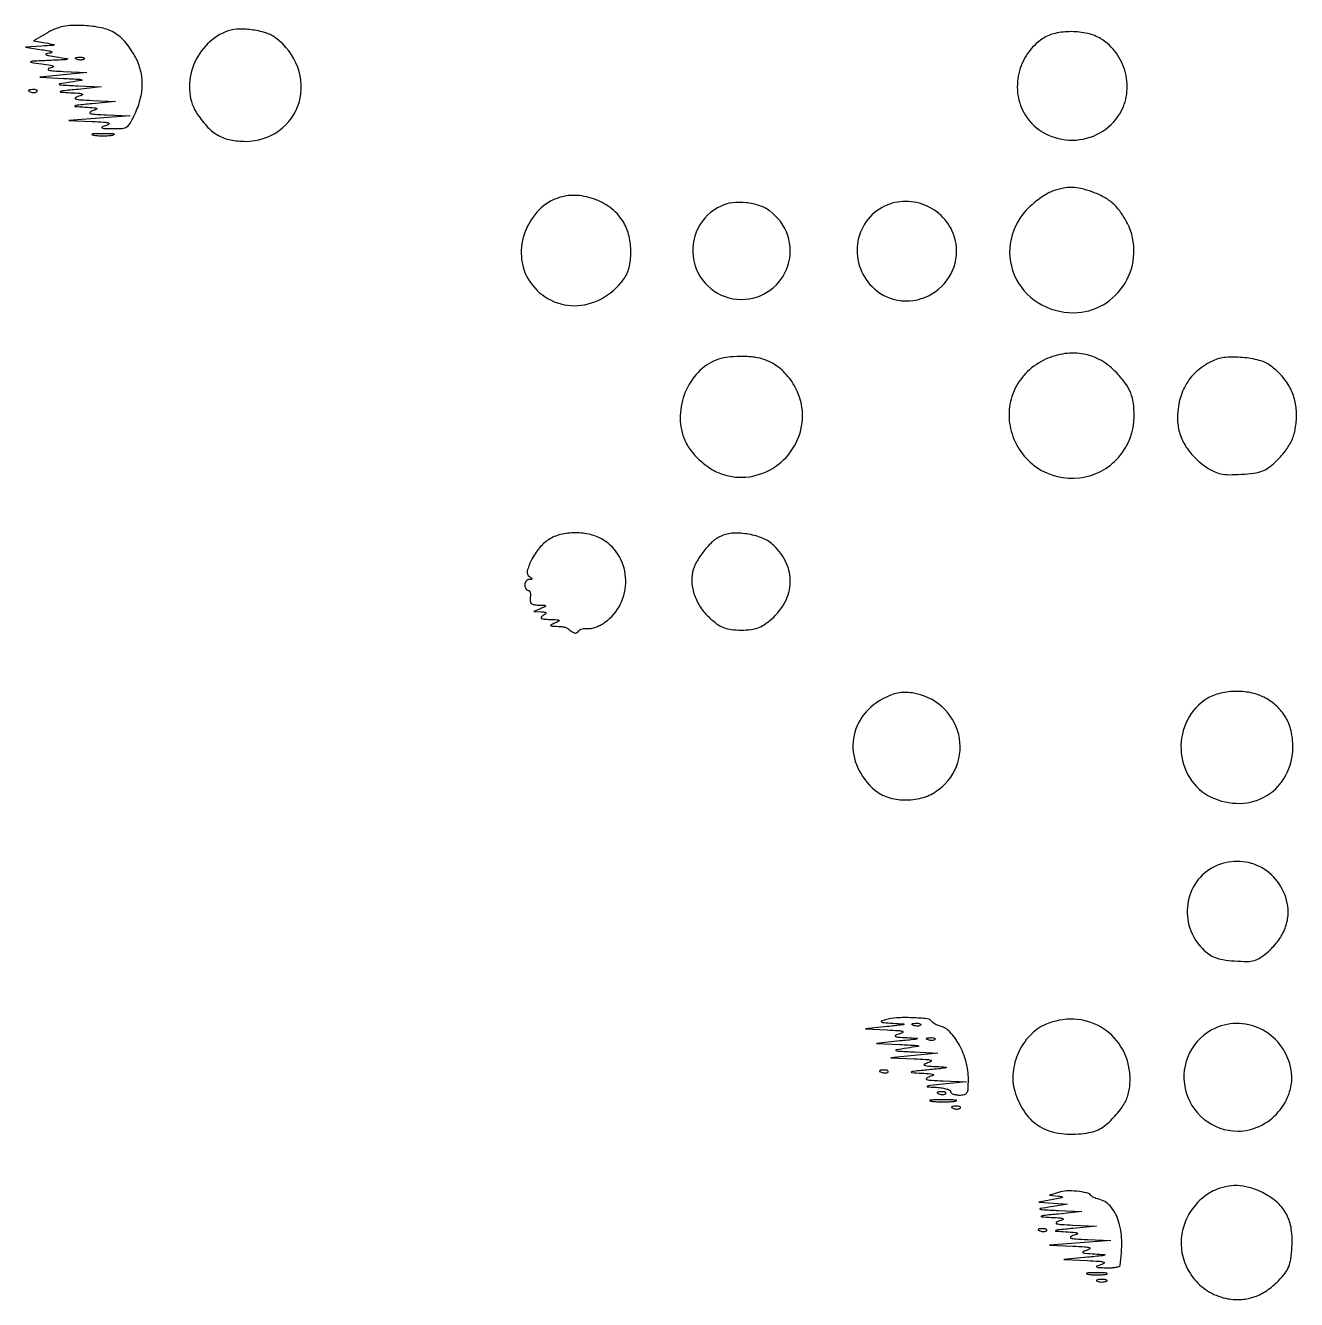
# Model space of a CAD drawing. Extents: x 235 to 2115, y 206 to 2450.
# Drawn here: x 655.5 to 1008, y 852.3 to 1205.7 of the extents above; entities that cross this region are included whole.
import ezdxf

# ---------------------------------------------------------------- set-up
doc = ezdxf.new("R2010")
doc.units = 0

msp = doc.modelspace()

# ---------------------------------------------------------------- linework, layer by layer
for points in [[(661.592489, 1203.717753), (657.684977, 1201.5), (661.092489, 1200.881641, -0.002098), (663.410995, 1200.450849, -0.635512), (663.44755, 1200.308072, -0.156995), (663.133924, 1200.183625, -0.000937), (660, 1199.981448), (655.5, 1199.699613), (660, 1199, -0.006533), (662.023647, 1198.658249, -0.070939), (662.806875, 1198.39695, -0.666586), (662.791901, 1198.179472, -0.05169), (662, 1198, 0.05169), (661.208099, 1197.820528, 0.666586), (661.193125, 1197.60305, 0.070939), (661.976353, 1197.341751, 0.006533), (664, 1197, -0.002036), (667.077599, 1196.508684, -0.727418), (667.101511, 1196.351143, -0.104055), (666.596136, 1196.218712, -0.000685), (662, 1196, 0.000714), (657.480422, 1195.784669, 0.098697), (656.958017, 1195.653616, 0.739737), (656.980566, 1195.499792, 0.002138), (660, 1195.052202, -0.004571), (662.458499, 1194.67553, -0.096357), (663.15022, 1194.420449, -0.633324), (663.12331, 1194.16199, -0.028808), (662, 1193.838578, 0.326134), (661.782362, 1193.589207, 0.37711), (661.963588, 1193.342832, 0.034355), (663.443877, 1193.124141, 0.007631), (666, 1192.963583), (672.5, 1192.654802), (666, 1192), (659.5, 1191.345198), (666, 1191.022405, -0.000682), (670.612723, 1190.787029, -0.105444), (671.114742, 1190.652159, -0.724026), (671.08989, 1190.493224, -0.002028), (668, 1190, 0.002028), (664.91011, 1189.506776, 0.724026), (664.885258, 1189.347841, 0.105444), (665.387277, 1189.212971, 0.000682), (670, 1188.977595), (676.5, 1188.654802), (670, 1188, 0.000918), (665.805483, 1187.569666, 0.082684), (665.20669, 1187.404548, 0.774315), (665.233812, 1187.256364, 0.002894), (668, 1187.072919, -0.003807), (670.592515, 1186.896236, -0.104561), (671.244599, 1186.705882, -0.632153), (671.232173, 1186.452736, -0.021094), (670, 1186, 0.113017), (669.361199, 1185.621401, 0.585729), (669.439566, 1185.313226, 0.050043), (670.775812, 1185.09476, 0.005048), (674, 1184.927081), (680.5, 1184.654802), (674, 1184, 0.000918), (669.805483, 1183.569666, 0.082684), (669.20669, 1183.404548, 0.774315), (669.233812, 1183.256364, 0.002894), (672, 1183.072919, -0.003807), (674.592515, 1182.896236, -0.104561), (675.244599, 1182.705882, -0.632153), (675.232173, 1182.452736, -0.021094), (674, 1182, 0.112155), (673.355859, 1181.619716, 0.5858), (673.433549, 1181.309928, 0.05033), (674.767726, 1181.088209, 0.005034), (678, 1180.913377), (684.5, 1180.627394), (676, 1180), (667.5, 1179.372606), (674, 1179.086623, -0.005034), (677.232274, 1178.911791, -0.05033), (678.566451, 1178.690072, -0.5858), (678.644141, 1178.380284, -0.112155), (678, 1178, 0.015708), (676.727314, 1177.547872, 0.643723), (676.715293, 1177.326032, 0.111336), (677.287871, 1177.17416, 0.003481), (679.725007, 1177.09968, 0.024648), (682.326283, 1177.16654, 0.133933), (683.643019, 1177.634192, 0.117436), (684.626976, 1178.734908, 0.017048), (685.975007, 1181.445136, 0.048147), (687.432482, 1185.68304, 0.062619), (687.882475, 1189.759298, 0.065623), (687.307151, 1193.666822, 0.060625), (685.73355, 1197.405983, 0.045538), (683.057388, 1201.231233, 0.084159), (680.167332, 1203.672425, 0.081863), (676.577592, 1205.065245, 0.041122), (671.739229, 1205.671046, 0.017241), (668.42451, 1205.697176, 0.040918), (665.974328, 1205.430564, 0.048035), (663.847079, 1204.804617, 0.033526)], [(711.000513, 1203.929999, 0.109609), (705.380893, 1199.951164, 0.102997), (701.817586, 1193.884714, 0.106537), (701.041139, 1187.075864, 0.125364), (703.25, 1180.989831, 0.040437), (706.097932, 1177.456586, 0.075432), (708.99309, 1175.205111, 0.079126), (712.327498, 1173.978599, 0.048676), (716.5, 1173.571429, 0.15625), (725.842211, 1176.56393, 0.168363), (731.367146, 1184.348731, 0.161944), (731.000374, 1194.128582, 0.144694), (724.864236, 1202.268013, 0.085922), (722.024549, 1203.696224, 0.043845), (718.105709, 1204.518988, 0.043841), (714.102048, 1204.645886, 0.08566)], [(937.605025, 1202.07832, 0.098314), (933.39217, 1197.92032, 0.092712), (930.978788, 1192.383645, 0.093523), (930.741003, 1186.391222, 0.102241), (932.738622, 1180.929194, 0.133185), (938.306181, 1175.72588, 0.125312), (945.873806, 1173.894325, 0.124313), (953.442831, 1175.901536, 0.129896), (959.005402, 1181.24086, 0.105194), (960.905566, 1186.64847, 0.09422), (960.550988, 1192.591591, 0.093404), (958.030995, 1198.032478, 0.101158), (953.75914, 1202.005402, 0.082156), (950.085606, 1203.487945, 0.053834), (945.539413, 1203.999613, 0.054415), (941.062057, 1203.531337, 0.092744)], [(671.729167, 1196.395833, -0.126455), (671.402231, 1196.202593, -0.060344), (670.916927, 1196.123424, -0.05415), (670.359369, 1196.160852, -0.051402), (669.8125, 1196.316886, -0.054073), (669.395823, 1196.538436, -0.470617), (669.37858, 1196.720685, -0.168741), (669.670344, 1196.862007, -0.018894), (670.416667, 1196.921053, -0.028489), (671.112848, 1196.910055, -0.077125), (671.592839, 1196.799335, -0.208169), (671.77538, 1196.614691, -0.296942)], [(656.8125, 1187.316886, 0.051402), (657.359369, 1187.160852, 0.05415), (657.916927, 1187.123424, 0.060344), (658.402231, 1187.202593, 0.126455), (658.729167, 1187.395833, 0.296942), (658.77538, 1187.614691, 0.208169), (658.592839, 1187.799335, 0.077125), (658.112848, 1187.910055, 0.028489), (657.416667, 1187.921053, 0.018894), (656.670344, 1187.862007, 0.168741), (656.37858, 1187.720685, 0.470617), (656.395823, 1187.538436, 0.054073)], [(674.25, 1175.283746, 0.023547), (675.502218, 1175.153981, 0.014044), (677, 1175.111902, 0.014044), (678.497782, 1175.153981, 0.023547), (679.75, 1175.283746, 0.124239), (680.112409, 1175.435926, 0.664672), (680.076563, 1175.577962, 0.03126), (678.97062, 1175.675363, 0.006336), (677, 1175.700336, 0.006336), (675.02938, 1175.675363, 0.03126), (673.923437, 1175.577962, 0.664672), (673.887591, 1175.435926, 0.124239)], [(940.5, 1159.799886, 0.046835), (939.094396, 1159.158706, 0.019012), (937.309256, 1158.040543, 0.018614), (935.467835, 1156.684274, 0.022529), (933.850659, 1155.274176, 0.147559), (928.83648, 1146.427544, 0.156909), (929.716936, 1136.52074, 0.154087), (936.244251, 1128.860114, 0.141733), (946.217881, 1126.01645, 0.131897), (954.346481, 1128.232208, 0.125972), (960.439813, 1134.248381, 0.125205), (962.915767, 1142.484347, 0.129424), (961.10641, 1150.789838, 0.03573), (959.198646, 1153.948456, 0.056567), (957.097233, 1156.307097, 0.057767), (954.554774, 1158.101496, 0.039171), (951.316196, 1159.551188, 0.025692), (948.22144, 1160.478781, 0.054265), (945.740495, 1160.806699, 0.057376), (943.336066, 1160.585745, 0.032036)], [(803.619302, 1157.996788, 0.123361), (797.918257, 1154.530296, 0.104558), (794.100245, 1148.582055, 0.104652), (793.01866, 1141.602192, 0.123806), (794.994598, 1135.24086, 0.125799), (800.448769, 1129.92043, 0.131475), (807.695949, 1127.982799, 0.125429), (815.207443, 1129.898811, 0.108905), (821.35036, 1135.246058, 0.100174), (822.876011, 1138.504491, 0.058726), (823.397355, 1142.79572, 0.057029), (822.902845, 1147.258619, 0.076223), (821.406923, 1151.042953, 0.091801), (818.184273, 1154.779529, 0.075985), (813.627765, 1157.414775, 0.07611), (808.499703, 1158.565507, 0.092676)], [(848.415186, 1155.630829, 0.173101), (841.963737, 1149.405044, 0.169789), (840.846734, 1140.444711, 0.169798), (845.556563, 1132.740986, 0.173116), (854, 1129.727273, 0.156609), (862.023282, 1132.303497, 0.160683), (866.946897, 1139.045529, 0.160003), (866.903423, 1147.41675, 0.155272), (861.913425, 1154.252152, 0.078856), (858.992867, 1155.753129, 0.053943), (855.338462, 1156.530379, 0.053879), (851.596577, 1156.50842, 0.077976)], [(893.077265, 1155.23427, 0.127351), (888.218596, 1150.63855, 0.124451), (886.147456, 1144.222285, 0.122461), (887.362459, 1137.511099, 0.120952), (891.581468, 1132.114577, 0.165457), (899.575458, 1129.299635, 0.157472), (907.814924, 1131.864192, 0.157041), (913.012969, 1138.771412, 0.164554), (913.075948, 1147.269875, 0.110981), (909.956576, 1152.475758, 0.108147), (904.88339, 1155.905331, 0.108673), (898.862565, 1156.892395, 0.113041)], [(847.020563, 1112.883964, 0.110517), (842.022621, 1109.466353, 0.089536), (838.496444, 1103.992632, 0.08794), (837.064593, 1097.536964, 0.101186), (838.061334, 1091.3151, 0.070238), (839.84527, 1088.055682, 0.049753), (842.662554, 1084.973029, 0.049349), (846.065804, 1082.479634, 0.065266), (849.59635, 1080.973024, 0.119314), (857.220561, 1080.702344, 0.11395), (864.270734, 1083.926649, 0.113202), (869.226622, 1089.937554, 0.116535), (871, 1097.442976, 0.076166), (870.254783, 1102.306674, 0.070968), (868.081773, 1106.854109, 0.072123), (864.764581, 1110.549863, 0.083481), (860.6849, 1112.933388, 0.060473), (857.683339, 1113.672302, 0.031059), (853.810606, 1113.899039, 0.031066), (849.956564, 1113.645348, 0.063031)], [(938.421401, 1113.103669, 0.0844), (933.379553, 1109.693277, 0.090539), (929.892558, 1104.881406, 0.090988), (928.342042, 1099.168646, 0.086246), (928.874988, 1093.163384, 0.179677), (935.98167, 1083.127132, 0.182031), (947.871908, 1080.230308, 0.183647), (958.643015, 1085.898109, 0.181903), (962.98355, 1097.315741, 0.033209), (962.75436, 1100.950195, 0.063753), (962.014098, 1103.770306, 0.061739), (960.568457, 1106.370873, 0.029347), (958.127814, 1109.331906, 0.073916), (953.875185, 1112.737202, 0.084834), (949.007204, 1114.560487, 0.083873), (943.764287, 1114.674574, 0.070297)], [(984.840568, 1112.71078, 0.066914), (980.593532, 1109.994777, 0.079582), (977.49771, 1106.38845, 0.0777), (975.632995, 1101.921503, 0.060164), (975, 1096.680002, 0.069531), (975.528389, 1092.898711, 0.064786), (977.076621, 1089.307781, 0.060624), (979.605408, 1086.033004, 0.048898), (983.023797, 1083.186192, 0.035079), (985.125874, 1081.964211, 0.063965), (987.001687, 1081.324448, 0.050685), (989.257466, 1081.098916, 0.014971), (992.732652, 1081.208684, 0.01644), (996.173945, 1081.534489, 0.054042), (998.389875, 1082.065621, 0.067451), (1000.16881, 1082.987068, 0.036904), (1002.071929, 1084.546288, 0.036394), (1004.876616, 1087.631112, 0.061225), (1006.681889, 1090.623627, 0.063311), (1007.671441, 1093.891151, 0.041927), (1008, 1097.802457, 0.05938), (1007.537199, 1101.685637, 0.063233), (1006.175823, 1105.263965, 0.061104), (1003.913764, 1108.487463, 0.049871), (1000.791471, 1111.322341, 0.097202), (997.66037, 1112.810711, 0.040801), (993.040931, 1113.595979, 0.040827), (988.31859, 1113.620616, 0.089977)], [(800.569125, 1063.05477, 0.075204), (797.994124, 1060.736666, 0.051994), (795.829368, 1057.460009, 0.056495), (794.639293, 1054.364831, 0.325658), (795.245354, 1052.827201, -0.012731), (795.887879, 1052.395926, -0.241663), (795.99624, 1052.187761, -0.386968), (795.87243, 1052.050168, -0.021849), (795.25, 1052.015313, 0.118755), (794.773192, 1051.894248, 0.099323), (794.367188, 1051.563873, 0.09112), (794.094491, 1051.07407, 0.081749), (794, 1050.5, 0.060958), (794.070191, 1049.926405, 0.079542), (794.276884, 1049.440625, 0.097434), (794.583084, 1049.115406, 0.156575), (794.942582, 1049, -0.225267), (795.271577, 1048.843853, -0.103545), (795.495139, 1048.4125, -0.071728), (795.578739, 1047.766004, -0.043938), (795.5, 1047, 0.065409), (795.44013, 1045.997016, 0.194525), (795.737196, 1045.390214, 0.145205), (796.448709, 1045.052734, 0.03211), (797.807418, 1044.929715, -0.004253), (799.453175, 1044.872744, -0.225571), (799.724661, 1044.729042, -0.474551), (799.674087, 1044.527543, -0.008217), (798.5, 1044), (796.5, 1043.140571), (798.5, 1043.054972, -0.012419), (799.587018, 1042.981367, -0.264887), (799.841797, 1042.803173, -0.356269), (799.777422, 1042.542271, -0.017666), (799, 1042, 0.090492), (798.511627, 1041.541163, 0.459069), (798.58449, 1041.222315, 0.104797), (799.282292, 1041.024254, 0.01082), (801, 1040.945028, -0.005778), (802.917208, 1040.875962, -0.129373), (803.442528, 1040.710647, -0.568935), (803.436068, 1040.461556, -0.026126), (802.5, 1040, 0.005675), (801.347994, 1039.489401, 0.223503), (801.172505, 1039.282091, 0.467319), (801.278423, 1039.131074, 0.011173), (802.25, 1039.070285, -0.008797), (804.144502, 1038.960783, -0.052481), (805.117022, 1038.783618, -0.074344), (805.877569, 1038.431611, -0.027716), (806.826215, 1037.729265, 0.046225), (807.463025, 1037.293283, 0.120493), (807.994666, 1037.14722, 0.158275), (808.442635, 1037.278781, 0.099855), (808.826215, 1037.672662, -0.120121), (809.225279, 1038.050891, -0.060123), (809.869693, 1038.322891, -0.054519), (810.643212, 1038.455967, -0.053492), (811.432315, 1038.420085, 0.090107), (812.371586, 1038.445833, 0.034854), (813.62914, 1038.803114, 0.033105), (814.970825, 1039.390531, 0.034992), (816.197404, 1040.140564, 0.124446), (820.526518, 1045.2346, 0.120183), (821.987254, 1051.842388, 0.121779), (820.237999, 1058.313237, 0.129941), (815.701451, 1063.040484, 0.079335), (812.202445, 1064.475538, 0.057545), (808.01289, 1064.963328, 0.058232), (803.883984, 1064.48477, 0.088)], [(848.418438, 1064.08551, 0.08582), (846.094263, 1062.569834, 0.038804), (843.62322, 1059.885939, 0.038741), (841.563657, 1056.804045, 0.074002), (840.506022, 1054.027417, 0.081812), (840.330403, 1050.713357, 0.065958), (841.186307, 1047.246533, 0.062052), (842.989688, 1043.927462, 0.057213), (845.595852, 1041.049985, 0.028979), (847.614854, 1039.474624, 0.064218), (849.346977, 1038.58079, 0.06186), (851.289878, 1038.136987, 0.025257), (854, 1038, 0.025363), (856.718783, 1038.138004, 0.062411), (858.663893, 1038.585428, 0.064283), (860.40441, 1039.489664, 0.028258), (862.452849, 1041.092745, 0.090806), (866.200084, 1045.830866, 0.11552), (867.618233, 1051.204764, 0.11637), (866.499658, 1056.619753, 0.09312), (863.023636, 1061.477355, 0.093049), (860.095228, 1063.389349, 0.054088), (856.05275, 1064.572755, 0.054045), (851.845027, 1064.862402, 0.092108)], [(893.105336, 1018.795644, 0.117535), (887.459942, 1013.801635, 0.133466), (885.007528, 1007.02402, 0.13022), (886.29947, 999.808133, 0.109217), (891.040808, 993.619116, 0.099208), (894.677864, 991.623975, 0.070995), (899.269364, 990.872563, 0.069146), (904.014747, 991.43325, 0.083512), (908.102117, 993.269933, 0.152272), (913.693855, 1000.190131, 0.154949), (914.311742, 1009.009664, 0.152152), (909.715552, 1016.686035, 0.146233), (901.5, 1020.542754, 0.035766), (899.322878, 1020.710708, 0.05272), (897.416694, 1020.519739, 0.047744), (895.459668, 1019.913057, 0.023562)], [(983.24086, 1019.005402, 0.139675), (977.745687, 1013.055835, 0.127767), (975.970476, 1004.887696, 0.129216), (978.398643, 996.958367, 0.144382), (984.340064, 991.642919, 0.116227), (992.327655, 989.926634, 0.133086), (999.80475, 992.112209, 0.135199), (1005.074722, 997.734872, 0.12166), (1006.992524, 1005.5, 0.02729), (1006.864243, 1007.848596, 0.031755), (1006.480211, 1010.051177, 0.033987), (1005.855281, 1012.042754, 0.043909), (1005.005402, 1013.75914, 0.063433), (1002.518031, 1016.871653, 0.069653), (999.400711, 1019.148333, 0.067732), (995.700888, 1020.526007, 0.055356), (991.5, 1020.992524, 0.02729), (989.151404, 1020.864243, 0.031755), (986.948823, 1020.480211, 0.033987), (984.957246, 1019.855281, 0.043909)], [(985.163886, 972.310621, 0.125539), (980.259126, 968.115315, 0.117948), (977.820647, 961.985628, 0.115736), (978.399442, 955.321608, 0.117617), (981.883169, 949.655292, 0.036577), (983.71863, 948.070383, 0.067616), (985.440872, 947.120266, 0.055984), (987.566539, 946.561046, 0.0183), (990.793326, 946.208568, 0.014978), (994.347318, 946.058311, 0.073319), (996.335044, 946.326429, 0.085644), (998.012348, 947.139405, 0.024589), (1000.280326, 948.941267, 0.055587), (1002.986974, 951.910282, 0.06445), (1004.817313, 955.265297, 0.068566), (1005.656249, 958.788227, 0.077685), (1005.454357, 962.253462, 0.108573), (1002.699293, 968.267816, 0.116719), (997.734601, 972.386737, 0.117952), (991.494429, 973.817251, 0.11256)], [(894, 929.906589, 0.024552), (892.861107, 929.523118, 0.653066), (892.851578, 929.284209, 0.094651), (893.534651, 929.098934, 0.004172), (896, 928.931572, -0.001437), (899.078462, 928.739498, -0.729365), (899.110532, 928.611382, -0.111259), (898.703406, 928.470043, -0.000589), (894.5, 928), (888.5, 927.336215), (894.5, 927.068428, -0.004885), (897.560442, 926.901859, -0.058099), (898.726318, 926.689451, -0.620723), (898.775605, 926.390658, -0.078487), (898, 926, 0.021094), (896.767827, 925.547264, 0.632153), (896.755401, 925.294118, 0.104561), (897.407485, 925.103764, 0.003807), (900, 924.927081, -0.002894), (902.766188, 924.743636, -0.774315), (902.79331, 924.595452, -0.082684), (902.194517, 924.430334, -0.000918), (898, 924), (891.5, 923.345198), (898, 923.022405, -0.000682), (902.612723, 922.787029, -0.105444), (903.114742, 922.652159, -0.724026), (903.08989, 922.493224, -0.002028), (900, 922, 0.002028), (896.91011, 921.506776, 0.724026), (896.885258, 921.347841, 0.105444), (897.387277, 921.212971, 0.000682), (902, 920.977595), (908.5, 920.654802), (902, 920), (895.5, 919.345198), (902, 919.072919, -0.005048), (905.224188, 918.90524, -0.050043), (906.560434, 918.686774, -0.585729), (906.638801, 918.378599, -0.113017), (906, 918, 0.021094), (904.767827, 917.547264, 0.632153), (904.755401, 917.294118, 0.104561), (905.407485, 917.103764, 0.003807), (908, 916.927081, -0.002894), (910.766188, 916.743636, -0.774315), (910.79331, 916.595452, -0.082684), (910.194517, 916.430334, -0.000918), (906, 916, 0.000918), (901.805483, 915.569666, 0.082684), (901.20669, 915.404548, 0.774315), (901.233812, 915.256364, 0.002894), (904, 915.072919, -0.003807), (906.592515, 914.896236, -0.104561), (907.244599, 914.705882, -0.632153), (907.232173, 914.452736, -0.021094), (906, 914, 0.113017), (905.361199, 913.621401, 0.585729), (905.439566, 913.313226, 0.050043), (906.775812, 913.09476, 0.005048), (910, 912.927081), (916.5, 912.654802), (910, 912, 0.001662), (906.416828, 911.626998, 0.061411), (905.618037, 911.440205, 0.809579), (905.640164, 911.286195, 0.0066), (907.75, 911.172599, -0.022139), (909.378732, 911.034051, -0.035033), (910.751562, 910.756951, -0.038904), (911.742879, 910.398485, -0.294619), (912, 910, 0.226478), (912.182831, 909.617064, 0.074992), (912.734375, 909.29375, 0.057076), (913.542644, 909.073116, 0.038131), (914.5, 909, 0.057051), (915.900581, 909.160331, 0.207253), (916.605061, 909.681217, 0.118057), (916.929548, 910.767108, 0.013838), (917, 913.312171, 0.065536), (916.364491, 918.139895, 0.058164), (914.493622, 922.851742, 0.063536), (911.867932, 926.521382, 0.152262), (908.99657, 928.16781, -0.042734), (908.374809, 928.362765, -0.034105), (907.744227, 928.673181, -0.035199), (907.196912, 929.044412, -0.069947), (906.83484, 929.421743, 0.214397), (905.550587, 930.162695, 0.015787), (901.396565, 930.451152, 0.022538), (897.100253, 930.419744, 0.055885)], [(938.415186, 928.578588, 0.101143), (934.091782, 925.542392, 0.081393), (930.903547, 920.826917, 0.081235), (929.382696, 915.331221, 0.100072), (929.868352, 910.045066, 0.071316), (932.439656, 904.489668, 0.10147), (936.246847, 900.626692, 0.100331), (941.301934, 898.546239, 0.0684), (947.527175, 898.210696, 0.021799), (950.437316, 898.580299, 0.051174), (952.545488, 899.1687, 0.058723), (954.310653, 900.114186, 0.037784), (956.111403, 901.584108, 0.037104), (959.086612, 904.865496, 0.067775), (960.900945, 907.983596, 0.072694), (961.740009, 911.318188, 0.049332), (961.750952, 915.240095, 0.117947), (959.225905, 922.597519, 0.122131), (953.668376, 927.904351, 0.120548), (946.212652, 930.042868, 0.112987)], [(903.729167, 928.395833, -0.126455), (903.402231, 928.202593, -0.060344), (902.916927, 928.123424, -0.05415), (902.359369, 928.160852, -0.051402), (901.8125, 928.316886, -0.054073), (901.395823, 928.538436, -0.470617), (901.37858, 928.720685, -0.168741), (901.670344, 928.862007, -0.018894), (902.416667, 928.921053, -0.028489), (903.112848, 928.910055, -0.077125), (903.592839, 928.799335, -0.208169), (903.77538, 928.614691, -0.296942)], [(985.5, 927.588356, 0.174114), (978.344948, 920.746798, 0.170915), (977.107562, 910.856276, 0.169964), (982.342712, 902.332963, 0.172501), (991.715942, 899, 0.112283), (997.813539, 900.386795, 0.101989), (1002.958315, 904.30221, 0.103373), (1006.086622, 909.882133, 0.118633), (1006.505799, 915.965675, 0.111848), (1003.870635, 922.373883, 0.113612), (998.742972, 926.977826, 0.115036), (992.173682, 928.840664, 0.116898)], [(907.729167, 924.395833, -0.126455), (907.402231, 924.202593, -0.060344), (906.916927, 924.123424, -0.05415), (906.359369, 924.160852, -0.051402), (905.8125, 924.316886, -0.054073), (905.395823, 924.538436, -0.470617), (905.37858, 924.720685, -0.168741), (905.670344, 924.862007, -0.018894), (906.416667, 924.921053, -0.028489), (907.112848, 924.910055, -0.077125), (907.592839, 924.799335, -0.208169), (907.77538, 924.614691, -0.296942)], [(892.8125, 915.316886, 0.051402), (893.359369, 915.160852, 0.05415), (893.916927, 915.123424, 0.060344), (894.402231, 915.202593, 0.126455), (894.729167, 915.395833, 0.296942), (894.77538, 915.614691, 0.208169), (894.592839, 915.799335, 0.077125), (894.112848, 915.910055, 0.028489), (893.416667, 915.921053, 0.018894), (892.670344, 915.862007, 0.168741), (892.37858, 915.720685, 0.470617), (892.395823, 915.538436, 0.054073)], [(908.8125, 909.316886, 0.051402), (909.359369, 909.160852, 0.05415), (909.916927, 909.123424, 0.060344), (910.402231, 909.202593, 0.126455), (910.729167, 909.395833, 0.296942), (910.77538, 909.614691, 0.208169), (910.592839, 909.799335, 0.077125), (910.112848, 909.910055, 0.028489), (909.416667, 909.921053, 0.018894), (908.670344, 909.862007, 0.168741), (908.37858, 909.720685, 0.470617), (908.395823, 909.538436, 0.054073)], [(906.75, 907.276604, 0.019375), (908.229765, 907.150935, 0.011494), (910, 907.110234, 0.011494), (911.770235, 907.150935, 0.019375), (913.25, 907.276604, 0.108536), (913.666199, 907.423685, 0.707215), (913.635938, 907.56145, 0.025693), (912.329566, 907.655793, 0.005179), (910, 907.679926, 0.005179), (907.670434, 907.655793, 0.025693), (906.364062, 907.56145, 0.707215), (906.333801, 907.423685, 0.108536)], [(912.8125, 905.316886, 0.051402), (913.359369, 905.160852, 0.05415), (913.916927, 905.123424, 0.060344), (914.402231, 905.202593, 0.126455), (914.729167, 905.395833, 0.296942), (914.77538, 905.614691, 0.208169), (914.592839, 905.799335, 0.077125), (914.112848, 905.910055, 0.028489), (913.416667, 905.921053, 0.018894), (912.670344, 905.862007, 0.168741), (912.37858, 905.720685, 0.470617), (912.395823, 905.538436, 0.054073)], [(986.000513, 882.876547, 0.077773), (981.992155, 880.502788, 0.072388), (978.786276, 876.966075, 0.072105), (976.711872, 872.648439, 0.076127), (976, 868, 0.088228), (976.954426, 862.633227, 0.086237), (979.703405, 857.876793, 0.086718), (983.879968, 854.346794, 0.090578), (988.944563, 852.509366, 0.059473), (992.80579, 852.321708, 0.067919), (996.423807, 853.077264, 0.065385), (999.815391, 854.808981, 0.049628), (1003.007476, 857.507713, 0.028954), (1004.81037, 859.597267, 0.067391), (1005.834744, 861.388804, 0.060381), (1006.407956, 863.50753, 0.019627), (1006.746396, 866.738877, 0.050963), (1006.560905, 871.786699, 0.084997), (1005.274451, 875.828412, 0.089553), (1002.777664, 879.069693, 0.062421), (998.98738, 881.725075, 0.043343), (995.614656, 883.150247, 0.056243), (992.328291, 883.819168, 0.059441), (989.125482, 883.722064, 0.057659)], [(942, 882.009904), (939.5, 881.19936), (942, 880.957775, -0.025735), (943.014633, 880.806716, -0.674665), (943.051269, 880.610409, -0.092849), (942.459257, 880.371826, -0.005189), (940.5, 880), (936.5, 879.283811), (940.5, 878.991712), (944.5, 878.699613), (940, 878, 0.002028), (936.91011, 877.506776, 0.724026), (936.885258, 877.347841, 0.105444), (937.387277, 877.212971, 0.000682), (942, 876.977595), (948.5, 876.654802), (942, 876, 0.000918), (937.805483, 875.569666, 0.082684), (937.20669, 875.404548, 0.774315), (937.233812, 875.256364, 0.002894), (940, 875.072919, -0.003807), (942.592515, 874.896236, -0.104561), (943.244599, 874.705882, -0.632153), (943.232173, 874.452736, -0.021094), (942, 874, 0.113017), (941.361199, 873.621401, 0.585729), (941.439566, 873.313226, 0.050043), (942.775812, 873.09476, 0.005048), (946, 872.927081), (952.5, 872.654802), (946, 872, 0.000918), (941.805483, 871.569666, 0.082684), (941.20669, 871.404548, 0.774315), (941.233812, 871.256364, 0.002894), (944, 871.072919, -0.003807), (946.592515, 870.896236, -0.104561), (947.244599, 870.705882, -0.632153), (947.232173, 870.452736, -0.021094), (946, 870, 0.112155), (945.355859, 869.619716, 0.5858), (945.433549, 869.309928, 0.05033), (946.767726, 869.088209, 0.005034), (950, 868.913377), (956.5, 868.627394), (948, 868), (939.5, 867.372606), (946, 867.086623, -0.005034), (949.232274, 866.911791, -0.05033), (950.566451, 866.690072, -0.5858), (950.644141, 866.380284, -0.112155), (950, 866, 0.021094), (948.767827, 865.547264, 0.632153), (948.755401, 865.294118, 0.104561), (949.407485, 865.103764, 0.003807), (952, 864.927081, -0.002894), (954.766188, 864.743636, -0.774315), (954.79331, 864.595452, -0.082684), (954.194517, 864.430334, -0.000918), (950, 864), (943.5, 863.345198), (950, 863.072919, -0.005048), (953.224188, 862.90524, -0.050043), (954.560434, 862.686774, -0.585729), (954.638801, 862.378599, -0.113017), (954, 862, 0.008407), (952.561142, 861.512375, 0.604142), (952.533299, 861.315248, 0.147695), (952.945251, 861.17372, 0.002769), (955.25, 861.09968, 0.018857), (956.694896, 861.115769, 0.029555), (957.929914, 861.249594, 0.029395), (958.858318, 861.462866, 0.294146), (959.107155, 861.75, 0.041319), (959.520804, 868.714788, 0.07435), (958.545199, 874.340978, 0.101571), (956.304079, 878.231925, 0.15882), (953, 880.171245, -0.029211), (952.389087, 880.343062, -0.028045), (951.79375, 880.586836, -0.029207), (951.294457, 880.861627, -0.083706), (951, 881.124368, 0.171008), (949.789001, 881.878254, 0.030011), (947.097978, 882.307233, 0.03325), (944.208561, 882.398573, 0.069775)], [(936.8125, 871.316886, 0.051402), (937.359369, 871.160852, 0.05415), (937.916927, 871.123424, 0.060344), (938.402231, 871.202593, 0.126455), (938.729167, 871.395833, 0.296942), (938.77538, 871.614691, 0.208169), (938.592839, 871.799335, 0.077125), (938.112848, 871.910055, 0.028489), (937.416667, 871.921053, 0.018894), (936.670344, 871.862007, 0.168741), (936.37858, 871.720685, 0.470617), (936.395823, 871.538436, 0.054073)], [(950.26375, 859.282419, 0.022548), (951.485188, 859.153707, 0.015659), (952.872547, 859.114038, 0.015827), (954.209518, 859.160023, 0.031163), (955.26375, 859.296069, 0.248898), (955.455688, 859.450815, 0.49082), (955.374351, 859.596853, 0.030832), (954.29708, 859.692368, 0.00738), (952.5, 859.713986, 0.006817), (950.711719, 859.684722, 0.040183), (949.780601, 859.581582, 0.720633), (949.761725, 859.438612, 0.075924)], [(952.75, 857.337719, 0.057986), (953.320008, 857.181385, 0.037979), (954, 857.12966, 0.037979), (954.679992, 857.181385, 0.057986), (955.25, 857.337719, 0.174857), (955.459382, 857.525001, 0.447206), (955.398438, 857.693942, 0.078554), (954.89144, 857.810911, 0.017491), (954, 857.842105, 0.017491), (953.10856, 857.810911, 0.078554), (952.601562, 857.693942, 0.447206), (952.540618, 857.525001, 0.174857)]]:
    msp.add_lwpolyline(points, format="xyb", close=True)

doc.saveas('drawing.dxf')
